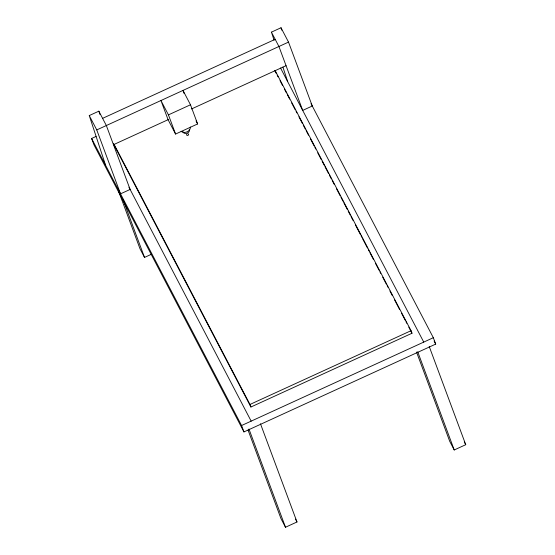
<?xml version="1.0" encoding="UTF-8"?>
<svg xmlns="http://www.w3.org/2000/svg" width="555" height="555" viewBox="0 0 555 555"><rect width="100%" height="100%" fill="white"/><g stroke="black" fill="none" stroke-linecap="round" stroke-linejoin="round"><path stroke-width="0.83" d="M89.258 115.565L98.845 111.18L106.345 125.527L130.12 189.449L120.532 193.841L96.757 129.919L89.258 115.565L105.533 165.133M271.43 32.141L281.017 27.75L288.517 42.104L312.285 106.019L302.697 110.41L278.929 46.495L271.43 32.141L274.094 40.265M102.599 118.354L275.176 39.315M96.757 129.919L288.517 42.104M311.029 103.625L433.33 337.711L435.71 344.1L243.95 431.922L93.982 144.876L91.61 138.486L96.036 136.454M190.49 104.777L197.622 123.952L175.574 134.053L168.442 114.878L190.49 104.777L182.997 90.423L184.184 93.622M113.477 144.702L168.637 119.443M191.496 108.974L286.054 65.67M118.284 190.379L140.02 248.82L144.522 257.43L151.425 254.266M411.04 330.697L411.99 333.25L250.916 407.016L249.965 404.463L411.04 330.697L275.079 70.457M243.95 431.922L241.578 425.525L433.33 337.711M248.085 430.167L280.99 518.641L285.492 527.25L296.994 521.977L260.468 423.77M416.534 352.071L449.737 441.357L454.233 449.973L465.742 444.701L429.216 346.486M434.107 341.034L435.71 344.1M280.539 68.001L423.742 342.102M274.822 70.707L276.432 73.78M277.229 75.314L278.034 76.847M280.039 80.69L282.446 85.297M284.451 89.133L286.456 92.969M287.254 94.503L289.661 99.109M291.666 102.953L295.281 109.862M296.079 111.395L296.883 112.929M298.888 116.765L302.496 123.675M303.301 125.215L305.305 129.051M306.11 130.585L308.518 135.191M310.522 139.028L314.13 145.937M314.935 147.477L315.733 149.011M317.738 152.847L321.352 159.757M322.15 161.297L324.155 165.133M324.959 166.667L328.567 173.576M329.372 175.109L331.377 178.953M332.181 180.486L334.186 184.322M336.587 188.929L340.201 195.839M340.999 197.372L343.004 201.215M343.809 202.748L347.416 209.658M348.221 211.191L350.226 215.028M351.031 216.568L353.036 220.404M355.443 225.011L360.25 234.224M361.055 235.757L361.86 237.29M362.658 238.83L367.472 248.043M368.277 249.577L369.075 251.11M369.88 252.65L373.487 259.553M375.492 263.396L379.107 270.306M379.904 271.839L380.709 273.372M382.714 277.209L386.322 284.118M387.126 285.659L387.931 287.192M389.936 291.028L392.336 295.635M394.348 299.471L399.558 309.454M401.563 313.291L405.171 320.2M405.976 321.74L406.78 323.274M408.785 327.11L411.99 333.25M464.244 441.829L465.742 444.701M196.047 120.934L197.622 123.952M168.442 114.878L160.943 100.524L168.075 119.7L175.574 134.053M114.004 144.224L249.965 404.463M113.345 143.71L250.916 407.016M128.933 187.181L251.165 421.134M295.496 519.112L296.994 521.977M91.61 138.486L241.578 425.525M417.714 351.759L454.233 449.973M248.966 429.036L285.492 527.25M123.085 199.8L144.522 257.43M281.017 27.75L281.815 30.185M282.897 67.079L287.698 81.71M98.845 111.18L99.914 114.427M190.344 127.026A5.279 4.038 -20.4 0 1 187.104 131.806A5.279 4.038 -20.4 0 1 181.083 131.271M187.756 133.769A1.054 0.805 -20.4 0 1 188.582 134.74A1.054 0.805 -20.4 0 1 187.111 135.406A1.054 0.805 -20.4 0 1 186.799 134.213M189.248 129.37A3.379 2.581 -20.4 0 1 186.966 133.235A3.379 2.581 -20.4 0 1 182.9 131.542"/></g></svg>
